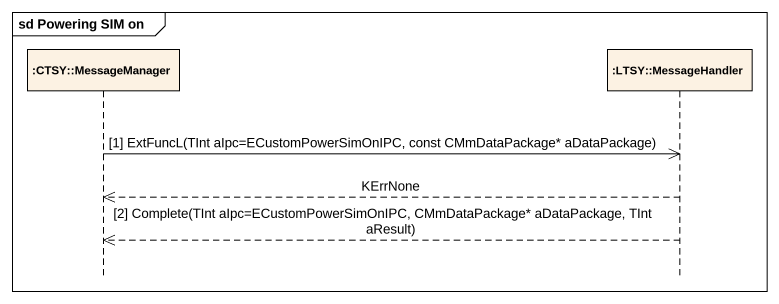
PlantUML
@startuml
mainframe sd Powering SIM on
hide footbox
participant ":CTSY::MessageManager" as CTSY_MessageManager
participant ":LTSY::MessageHandler" as LTSY_MessageHandler

CTSY_MessageManager ->> LTSY_MessageHandler : [1] ExtFuncL(TInt aIpc=ECustomPowerSimOnIPC, const CMmDataPackage* aDataPackage)
LTSY_MessageHandler -->> CTSY_MessageManager : KErrNone
LTSY_MessageHandler -->> CTSY_MessageManager : [2] Complete(TInt aIpc=ECustomPowerSimOnIPC, CMmDataPackage* aDataPackage, TInt aResult)
@enduml
